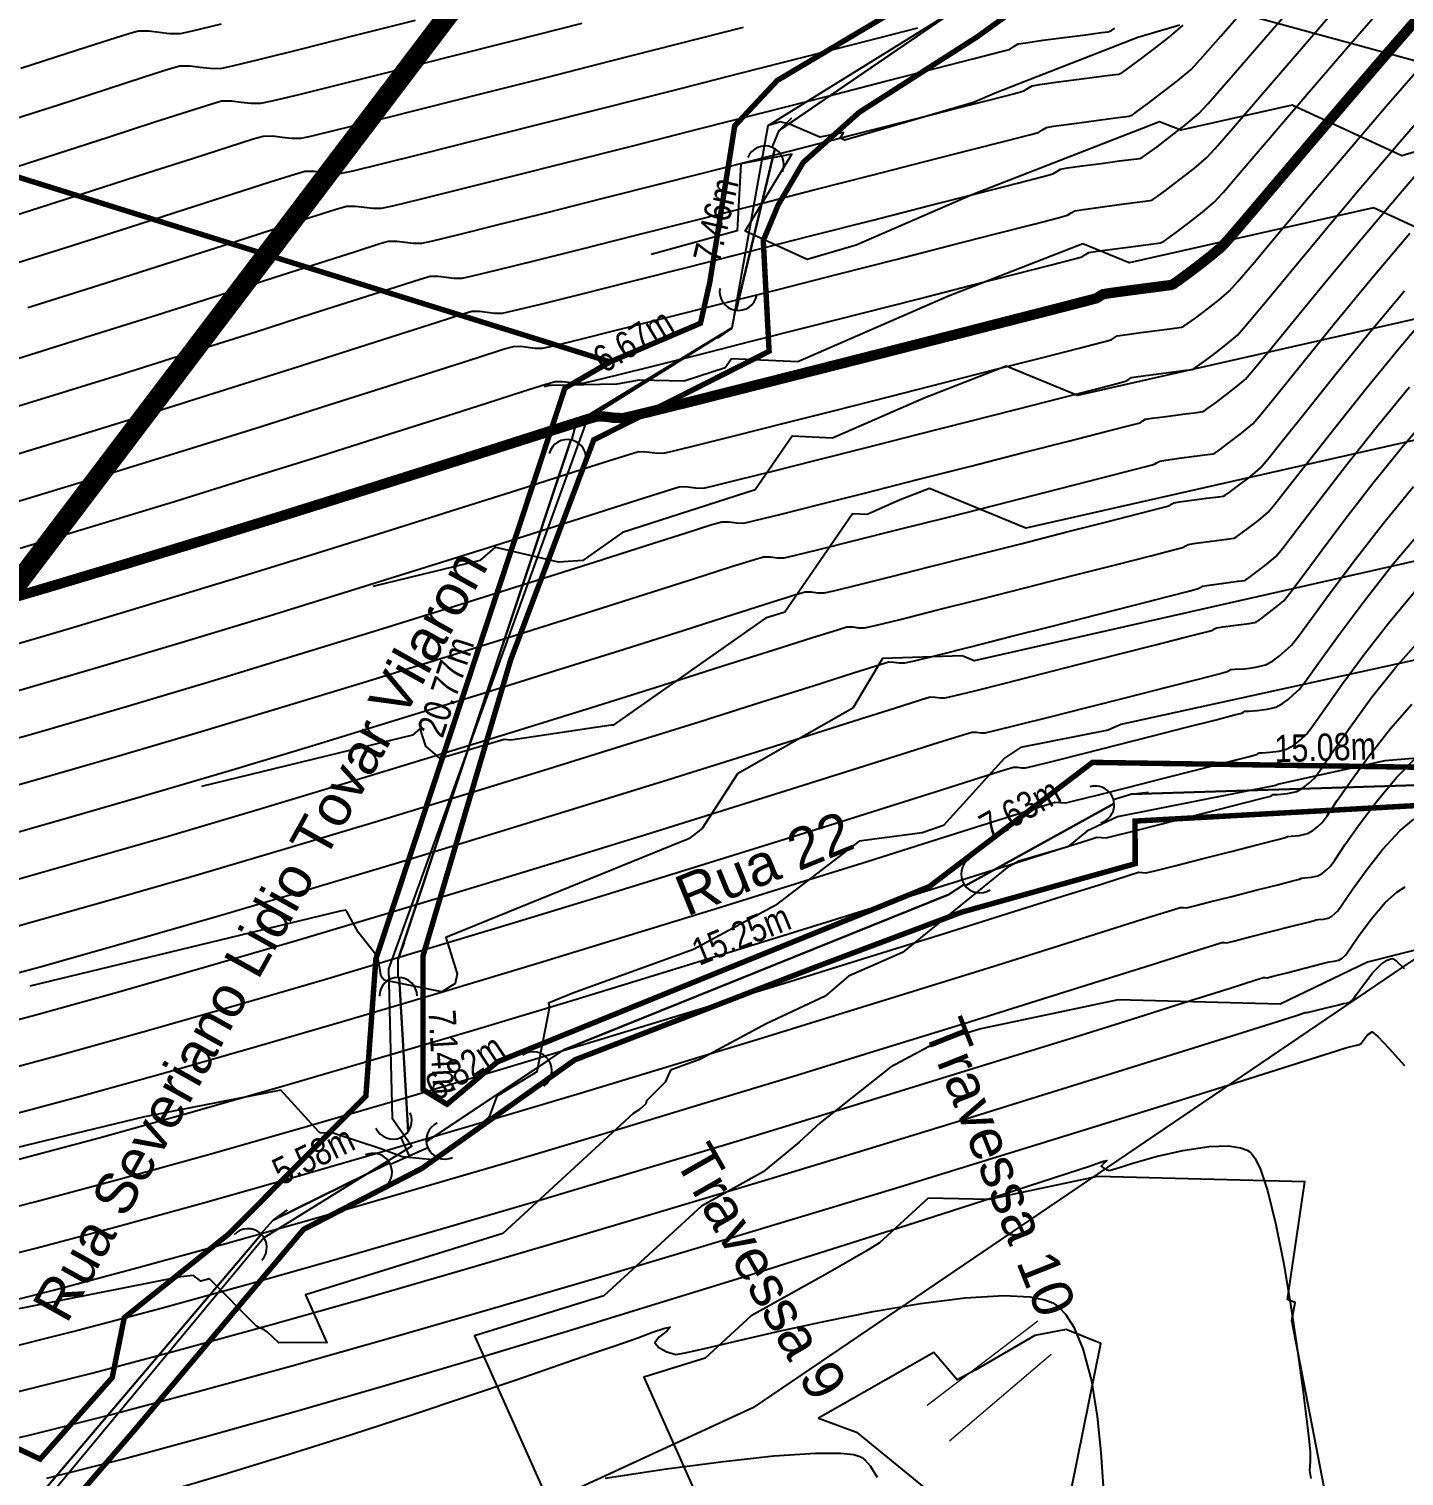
# Model space of a CAD drawing. Extents: x 360931 to 362237, y 7351473 to 7352200.
# Drawn here: x 361654.4 to 361704.8, y 7351730.1 to 7351783.2 of the extents above; entities that cross this region are included whole.
import ezdxf
from ezdxf.enums import TextEntityAlignment as Align

# ---------------------------------------------------------------- set-up
doc = ezdxf.new("R2010")
doc.units = 0
for name, color, linetype in [('A_Curvas Intermediarias', 37, 'Continuous'), ('A_Curvas Mestras', 32, 'Continuous'), ('AGUA', 3, 'Continuous'), ('C-TOPO-MAJR', 9, 'Continuous'), ('C-TOPO-MINR', 8, 'Continuous'), ('LISTAGEM_TEXTO', 7, 'Continuous'), ('PONTOS-Pontos - Água_U', 1, 'Continuous'), ('PS_IND_COMPRIMENTO', 7, 'Continuous'), ('ZZ-Carimbo Texto', 7, 'Continuous')]:
    doc.layers.add(name, color=color, linetype=linetype)
doc.layers.add('LT-CORREGO', color=142, linetype='Continuous', lineweight=5)
doc.layers.add('TUBO_PE_80_NTS194_PN_12_5', color=5, linetype='Continuous', lineweight=30)
doc.styles.add('CARIMBO', font='arial.ttf', dxfattribs={"height": 2})
doc.styles.add('ROMANS', font='arial.ttf', dxfattribs={"height": 2})
picture_1 = doc.add_image_def('image1.tif', size_in_pixel=(23490, 20550))

# ---------------------------------------------------------------- blocks, each defined once
blk = doc.blocks.new('*U1259')
for p, q in [((-0.135, 0), (0, 0)), ((0, 0), (0.121, -0.049))]:
    blk.add_line(p, q)
blk.add_arc((-0.272, 0), 0.138, 270.0906, 90.0906)
blk = doc.blocks.new('*U1260')
for p, q in [((-0.135, 0), (0, 0)), ((0, 0), (0.092, -0.092))]:
    blk.add_line(p, q)
blk.add_arc((-0.272, 0), 0.138, 270.0906, 90.0906)
blk = doc.blocks.new('*U1261')
for p, q in [((-0.135, 0), (0, 0)), ((0, 0), (0.092, -0.092))]:
    blk.add_line(p, q)
blk.add_arc((-0.272, 0), 0.138, 270.0906, 90.0906)
blk = doc.blocks.new('*U1262')
for p, q in [((-0.135, 0), (0, 0)), ((0, 0), (0.121, -0.049))]:
    blk.add_line(p, q)
blk.add_arc((-0.272, 0), 0.138, 270.0906, 90.0906)
blk = doc.blocks.new('*U1263', base_point=(361544.508, 7351672.666))
for p, q in [((361544.382, 7351672.606), (361544.634, 7351672.77)), ((361544.59, 7351672.562), (361544.508, 7351672.688))]:
    blk.add_line(p, q)
for centre, start, end in [((361544.75, 7351672.845), 122.9683, 302.9683), ((361544.266, 7351672.532), 302.9683, 122.9683), ((361544.665, 7351672.447), 32.9683, 212.9683)]:
    blk.add_arc(centre, 0.138, start, end)
blk = doc.blocks.new('*U1264')
for p, q in [((-0.135, 0), (0, 0)), ((0, 0), (0.128, -0.025))]:
    blk.add_line(p, q)
blk.add_arc((-0.272, 0), 0.138, 270.0906, 90.0906)
blk = doc.blocks.new('*U1267')
for p, q in [((-0.135, 0), (0, 0)), ((0, 0), (0.128, -0.025))]:
    blk.add_line(p, q)
blk.add_arc((-0.272, 0), 0.138, 270.0906, 90.0906)
blk = doc.blocks.new('*U1268')
for p, q in [((-0.135, 0), (0, 0)), ((0, 0), (0.128, -0.025))]:
    blk.add_line(p, q)
blk.add_arc((-0.272, 0), 0.138, 270.0906, 90.0906)
blk = doc.blocks.new('*U1269')
for p, q in [((-0.135, 0), (0, 0)), ((0, 0), (0.128, -0.025))]:
    blk.add_line(p, q)
blk.add_arc((-0.272, 0), 0.138, 270.0906, 90.0906)

msp = doc.modelspace()

# ---------------------------------------------------------------- linework, layer by layer
at = {"color": 0, "const_width": 0.2}
for points in [[(361742.374, 7351835.023), (361742.483, 7351832.901), (361741.648, 7351828.1), (361740.085, 7351822.573), (361736.276, 7351817.99), (361731.054, 7351812.637), (361726.323, 7351807.284), (361714.617, 7351801.548), (361707.749, 7351797.903), (361699.883, 7351793.049), (361694.784, 7351789.511), (361688.899, 7351785.517), (361681.838, 7351781.327), (361680.275, 7351779.658), (361679.36, 7351773.914), (361679.018, 7351772.407), (361675.699, 7351770.987), (361644.273, 7351780.802), (361650.459, 7351795.374), (361677.598, 7351820.1), (361698.88, 7351839.49), (361718.112, 7351857.012), (361743.92, 7351952.586)], [(361708.296, 7351756.054), (361693.409, 7351756.276), (361687.42, 7351751.715), (361671.563, 7351745.277), (361669.71, 7351743.717), (361668.832, 7351744.253), (361668.832, 7351749.177), (361672.051, 7351760.049), (361675.098, 7351768.121), (361681.537, 7351771.377), (361681.323, 7351775.443), (361681.873, 7351776.758), (361682.791, 7351778.317), (361684.84, 7351780.151), (361689.183, 7351782.932), (361703.136, 7351793.001)], [(361644.273, 7351780.802), (361632.208, 7351752.383), (361633.047, 7351751.109), (361636.8, 7351744.921), (361643.165, 7351745.871), (361646.57, 7351734.563), (361654.772, 7351730.685), (361657.419, 7351733.679), (361657.862, 7351735.879), (361661.694, 7351738.95), (361666.732, 7351744.019), (361667.099, 7351749.054), (361674.041, 7351770.026), (361675.699, 7351770.987)], [(361709.727, 7351754.935), (361694.972, 7351754.12), (361694.978, 7351752.555), (361688.612, 7351750.777), (361683.3, 7351748.781), (361674.404, 7351745.349), (361668.787, 7351741.361), (361664.445, 7351739.124), (361658.235, 7351731.746), (361651.753, 7351724.231)]]:
    msp.add_lwpolyline(points, dxfattribs=at)
at = {"layer": 'A_Curvas Intermediarias', "flags": 128}
for points, elevation in [([(361652.335, 7351768.872), (361655.103, 7351769.715), (361657.794, 7351770.55), (361660.344, 7351771.351), (361662.688, 7351772.095), (361664.763, 7351772.759), (361666.504, 7351773.319), (361667.848, 7351773.75), (361668.731, 7351774.029), (361669.087, 7351774.133), (361669.387, 7351774.135), (361669.676, 7351774.099), (361669.965, 7351774.062), (361670.266, 7351774.061), (361670.649, 7351774.146), (361671.562, 7351774.368), (361672.916, 7351774.704), (361674.621, 7351775.132), (361676.59, 7351775.629), (361678.732, 7351776.171), (361680.958, 7351776.737), (361683.18, 7351777.302), (361685.308, 7351777.845), (361687.253, 7351778.343), (361688.926, 7351778.771), (361690.239, 7351779.109), (361691.101, 7351779.332), (361691.424, 7351779.419), (361691.571, 7351779.512), (361691.718, 7351779.601), (361691.982, 7351779.645), (361692.553, 7351779.725), (361693.275, 7351779.82), (361693.988, 7351779.913), (361694.535, 7351779.983), (361694.757, 7351780.012), (361694.812, 7351780.033), (361694.866, 7351780.056), (361695.027, 7351780.171), (361695.425, 7351780.463), (361695.959, 7351780.865), (361696.527, 7351781.31), (361697.027, 7351781.733), (361697.376, 7351782.109), (361698.116, 7351782.949), (361699.196, 7351784.186)], 69), ([(361654.046, 7351764.148), (361656.918, 7351765.011), (361659.746, 7351765.877), (361662.472, 7351766.723), (361665.037, 7351767.527), (361667.379, 7351768.269), (361669.44, 7351768.926), (361671.16, 7351769.476), (361672.479, 7351769.898), (361673.339, 7351770.17), (361673.678, 7351770.269), (361673.937, 7351770.271), (361674.188, 7351770.24), (361674.439, 7351770.208), (361674.699, 7351770.207), (361675.076, 7351770.292), (361675.979, 7351770.512), (361677.312, 7351770.844), (361678.977, 7351771.263), (361680.879, 7351771.743), (361682.92, 7351772.261), (361685.005, 7351772.791), (361687.037, 7351773.309), (361688.919, 7351773.79), (361690.556, 7351774.209), (361691.85, 7351774.542), (361692.705, 7351774.763), (361693.025, 7351774.848), (361693.152, 7351774.929), (361693.28, 7351775.006), (361693.586, 7351775.054), (361694.241, 7351775.144), (361695.006, 7351775.244), (361695.642, 7351775.327), (361695.911, 7351775.362), (361695.959, 7351775.38), (361696.006, 7351775.4), (361696.145, 7351775.499), (361696.49, 7351775.752), (361696.952, 7351776.1), (361697.445, 7351776.486), (361697.878, 7351776.852), (361698.207, 7351777.215), (361698.91, 7351778.03), (361699.933, 7351779.228), (361701.222, 7351780.737), (361702.725, 7351782.486), (361704.387, 7351784.404)], 66), ([(361651.426, 7351765.115), (361654.378, 7351765.992), (361657.318, 7351766.885), (361660.176, 7351767.769), (361662.884, 7351768.616), (361665.374, 7351769.404), (361667.577, 7351770.106), (361669.424, 7351770.698), (361670.847, 7351771.154), (361671.778, 7351771.449), (361672.148, 7351771.557), (361672.421, 7351771.559), (361672.684, 7351771.526), (361672.947, 7351771.493), (361673.221, 7351771.492), (361673.618, 7351771.581), (361674.567, 7351771.812), (361675.968, 7351772.161), (361677.719, 7351772.601), (361679.718, 7351773.106), (361681.864, 7351773.651), (361684.056, 7351774.208), (361686.193, 7351774.753), (361688.172, 7351775.259), (361689.893, 7351775.699), (361691.254, 7351776.049), (361692.154, 7351776.282), (361692.491, 7351776.371), (361692.625, 7351776.457), (361692.759, 7351776.537), (361693.083, 7351776.589), (361693.772, 7351776.683), (361694.575, 7351776.789), (361695.244, 7351776.875), (361695.527, 7351776.912), (361695.577, 7351776.931), (361695.626, 7351776.952), (361695.772, 7351777.056), (361696.135, 7351777.322), (361696.621, 7351777.688), (361697.139, 7351778.094), (361697.594, 7351778.479), (361697.909, 7351778.822), (361698.574, 7351779.587), (361699.545, 7351780.714), (361700.772, 7351782.14), (361702.21, 7351783.805)], 67), ([(361653.357, 7351767.432), (361656.21, 7351768.3), (361658.985, 7351769.159), (361661.614, 7351769.984), (361664.031, 7351770.75), (361666.17, 7351771.433), (361667.964, 7351772.008), (361669.348, 7351772.452), (361670.254, 7351772.739), (361670.617, 7351772.845), (361670.904, 7351772.847), (361671.18, 7351772.813), (361671.456, 7351772.778), (361671.743, 7351772.777), (361672.16, 7351772.87), (361673.155, 7351773.112), (361674.625, 7351773.478), (361676.461, 7351773.94), (361678.557, 7351774.47), (361680.809, 7351775.041), (361683.108, 7351775.625), (361685.349, 7351776.196), (361687.425, 7351776.727), (361689.23, 7351777.189), (361690.658, 7351777.556), (361691.603, 7351777.8), (361691.958, 7351777.895), (361692.098, 7351777.985), (361692.239, 7351778.069), (361692.49, 7351778.111), (361693.036, 7351778.187), (361693.726, 7351778.279), (361694.407, 7351778.367), (361694.93, 7351778.434), (361695.142, 7351778.462), (361695.195, 7351778.482), (361695.246, 7351778.504), (361695.4, 7351778.614), (361695.78, 7351778.892), (361696.29, 7351779.276), (361696.833, 7351779.702), (361697.311, 7351780.106), (361697.642, 7351780.465), (361698.345, 7351781.268), (361699.37, 7351782.45), (361700.667, 7351783.946)], 68), ([(361652.007, 7351775.792), (361654.44, 7351776.559), (361656.694, 7351777.279), (361658.703, 7351777.926), (361660.401, 7351778.475), (361661.722, 7351778.901), (361662.599, 7351779.179), (361662.966, 7351779.284), (361663.32, 7351779.286), (361663.66, 7351779.244), (361664.001, 7351779.201), (361664.355, 7351779.2), (361664.756, 7351779.288), (361665.707, 7351779.518), (361667.123, 7351779.869), (361668.918, 7351780.318), (361671.007, 7351780.845), (361673.305, 7351781.426), (361675.726, 7351782.04), (361678.185, 7351782.666), (361680.596, 7351783.28)], 73), ([(361653.164, 7351774.391), (361655.683, 7351775.183), (361658.016, 7351775.927), (361660.096, 7351776.595), (361661.853, 7351777.162), (361663.217, 7351777.602), (361664.122, 7351777.889), (361664.497, 7351777.996), (361664.836, 7351777.998), (361665.164, 7351777.958), (361665.492, 7351777.916), (361665.833, 7351777.915), (361666.267, 7351778.011), (361667.303, 7351778.263), (361668.838, 7351778.644), (361670.772, 7351779.129), (361673.003, 7351779.693), (361675.432, 7351780.308), (361677.956, 7351780.949), (361680.476, 7351781.59), (361682.888, 7351782.206), (361685.094, 7351782.77), (361686.992, 7351783.256)], 72), ([(361653.198, 7351777.935), (361655.372, 7351778.631), (361657.311, 7351779.257), (361658.95, 7351779.788), (361660.226, 7351780.201), (361661.076, 7351780.47), (361661.436, 7351780.572), (361661.803, 7351780.574), (361662.156, 7351780.531), (361662.51, 7351780.486), (361662.878, 7351780.485), (361663.294, 7351780.576), (361664.281, 7351780.815), (361665.75, 7351781.179), (361667.613, 7351781.645), (361669.781, 7351782.192), (361672.166, 7351782.795), (361674.679, 7351783.432)], 74), ([(361654.07, 7351781.771), (361655.767, 7351782.323), (361657.097, 7351782.755), (361657.99, 7351783.039), (361658.376, 7351783.148), (361658.769, 7351783.15), (361659.149, 7351783.103), (361659.528, 7351783.055), (361659.923, 7351783.054), (361660.369, 7351783.152), (361661.428, 7351783.408)], 76), ([(361654.319, 7351772.99), (361656.925, 7351773.807), (361659.338, 7351774.575), (361661.488, 7351775.264), (361663.304, 7351775.849), (361664.713, 7351776.303), (361665.644, 7351776.598), (361666.027, 7351776.709), (361666.353, 7351776.711), (361666.668, 7351776.672), (361666.983, 7351776.632), (361667.311, 7351776.631), (361667.728, 7351776.723), (361668.722, 7351776.965), (361670.197, 7351777.331), (361672.055, 7351777.797), (361674.199, 7351778.338), (361676.532, 7351778.929), (361678.957, 7351779.545), (361681.377, 7351780.161), (361683.695, 7351780.752), (361685.814, 7351781.294), (361687.636, 7351781.761), (361689.066, 7351782.129), (361690.005, 7351782.372), (361690.357, 7351782.466), (361690.517, 7351782.568), (361690.678, 7351782.665), (361690.964, 7351782.713), (361691.587, 7351782.8), (361692.372, 7351782.904), (361693.149, 7351783.004), (361693.745, 7351783.081), (361693.988, 7351783.113), (361694.048, 7351783.135), (361694.107, 7351783.161), (361694.232, 7351783.25)], 71), ([(361652.997, 7351760.363), (361656.011, 7351761.247), (361659.045, 7351762.157), (361662.034, 7351763.069), (361664.916, 7351763.96), (361667.626, 7351764.808), (361670.101, 7351765.589), (361672.279, 7351766.281), (361674.095, 7351766.86), (361675.486, 7351767.304), (361676.388, 7351767.59), (361676.738, 7351767.694), (361677.046, 7351767.688), (361677.345, 7351767.647), (361677.654, 7351767.638), (361678.043, 7351767.726), (361678.978, 7351767.955), (361680.348, 7351768.297), (361682.042, 7351768.724), (361683.952, 7351769.207), (361685.967, 7351769.719), (361687.976, 7351770.231), (361689.87, 7351770.715), (361691.539, 7351771.141), (361692.872, 7351771.484), (361693.76, 7351771.713), (361694.092, 7351771.8), (361694.206, 7351771.873), (361694.32, 7351771.942), (361694.592, 7351771.985), (361695.179, 7351772.065), (361695.867, 7351772.155), (361696.439, 7351772.23), (361696.681, 7351772.261), (361696.766, 7351772.296), (361696.89, 7351772.384), (361697.199, 7351772.611), (361697.615, 7351772.923), (361698.056, 7351773.27), (361698.445, 7351773.598), (361698.736, 7351773.924), (361699.355, 7351774.656), (361700.256, 7351775.73), (361701.393, 7351777.085), (361702.719, 7351778.654), (361704.188, 7351780.375), (361705.754, 7351782.184)], 64), ([(361653.899, 7351758.89), (361656.993, 7351759.797), (361660.108, 7351760.73), (361663.178, 7351761.665), (361666.137, 7351762.579), (361668.92, 7351763.448), (361671.463, 7351764.249), (361673.698, 7351764.958), (361675.562, 7351765.552), (361676.989, 7351766.007), (361677.913, 7351766.3), (361678.268, 7351766.406), (361678.559, 7351766.4), (361678.84, 7351766.362), (361679.132, 7351766.353), (361679.499, 7351766.436), (361680.38, 7351766.652), (361681.671, 7351766.975), (361683.269, 7351767.377), (361685.069, 7351767.833), (361686.968, 7351768.316), (361688.863, 7351768.798), (361690.648, 7351769.254), (361692.221, 7351769.656), (361693.477, 7351769.979), (361694.313, 7351770.194), (361694.625, 7351770.276), (361694.733, 7351770.345), (361694.841, 7351770.41), (361695.096, 7351770.45), (361695.649, 7351770.525), (361696.297, 7351770.611), (361696.838, 7351770.681), (361697.066, 7351770.711), (361697.146, 7351770.743), (361697.263, 7351770.827), (361697.554, 7351771.04), (361697.946, 7351771.335), (361698.362, 7351771.661), (361698.728, 7351771.971), (361699.032, 7351772.315), (361699.683, 7351773.094), (361700.628, 7351774.235), (361701.816, 7351775.663), (361703.193, 7351777.304), (361704.708, 7351779.085), (361706.307, 7351780.931)], 63), ([(361651.714, 7351756.538), (361654.8, 7351757.417), (361657.975, 7351758.346), (361661.171, 7351759.302), (361664.321, 7351760.261), (361667.358, 7351761.197), (361670.215, 7351762.088), (361672.823, 7351762.909), (361675.117, 7351763.636), (361677.029, 7351764.244), (361678.492, 7351764.71), (361679.437, 7351765.009), (361679.799, 7351765.118), (361680.071, 7351765.113), (361680.336, 7351765.076), (361680.609, 7351765.069), (361681.011, 7351765.16), (361681.976, 7351765.398), (361683.379, 7351765.749), (361685.093, 7351766.182), (361686.991, 7351766.663), (361688.947, 7351767.161), (361690.834, 7351767.642), (361692.525, 7351768.074), (361693.894, 7351768.425), (361694.814, 7351768.662), (361695.159, 7351768.753), (361695.26, 7351768.817), (361695.361, 7351768.878), (361695.599, 7351768.915), (361696.119, 7351768.986), (361696.728, 7351769.066), (361697.236, 7351769.133), (361697.451, 7351769.161), (361697.526, 7351769.191), (361697.635, 7351769.27), (361697.909, 7351769.47), (361698.277, 7351769.747), (361698.668, 7351770.053), (361699.012, 7351770.344), (361699.294, 7351770.667), (361699.898, 7351771.399), (361700.775, 7351772.471), (361701.877, 7351773.812), (361703.157, 7351775.354), (361704.566, 7351777.026), (361706.056, 7351778.76)], 62), ([(361651.57, 7351754.774), (361654.522, 7351755.605), (361657.579, 7351756.49), (361660.683, 7351757.409), (361663.774, 7351758.341), (361666.794, 7351759.265), (361669.683, 7351760.159), (361672.384, 7351761.003), (361674.837, 7351761.775), (361676.984, 7351762.455), (361678.765, 7351763.022), (361680.122, 7351763.454), (361680.997, 7351763.73), (361681.329, 7351763.83), (361681.584, 7351763.825), (361681.831, 7351763.791), (361682.087, 7351763.784), (361682.462, 7351763.87), (361683.365, 7351764.092), (361684.678, 7351764.421), (361686.281, 7351764.825), (361688.056, 7351765.276), (361689.885, 7351765.741), (361691.649, 7351766.191), (361693.231, 7351766.595), (361694.511, 7351766.923), (361695.371, 7351767.145), (361695.692, 7351767.229), (361695.787, 7351767.289), (361695.881, 7351767.346), (361696.103, 7351767.38), (361696.589, 7351767.446), (361697.159, 7351767.522), (361697.635, 7351767.584), (361697.835, 7351767.611), (361697.906, 7351767.639), (361698.06, 7351767.75), (361698.429, 7351768.023), (361698.884, 7351768.373), (361699.295, 7351768.717), (361699.589, 7351769.059), (361700.222, 7351769.839), (361701.14, 7351770.976), (361702.287, 7351772.388), (361703.61, 7351773.994), (361705.055, 7351775.713)], 61), ([(361653.171, 7351751.772), (361656.266, 7351752.642), (361659.473, 7351753.57), (361662.73, 7351754.533), (361665.975, 7351755.509), (361669.145, 7351756.476), (361672.18, 7351757.413), (361675.016, 7351758.297), (361677.591, 7351759.105), (361679.844, 7351759.817), (361681.713, 7351760.41), (361683.134, 7351760.862), (361684.047, 7351761.151), (361684.389, 7351761.254), (361684.609, 7351761.25), (361684.822, 7351761.221), (361685.042, 7351761.215), (361685.425, 7351761.303), (361686.345, 7351761.53), (361687.667, 7351761.862), (361689.255, 7351762.264), (361690.973, 7351762.701), (361692.685, 7351763.137), (361694.256, 7351763.538), (361695.549, 7351763.869), (361696.429, 7351764.095), (361696.759, 7351764.182), (361696.841, 7351764.233), (361696.922, 7351764.283), (361697.2, 7351764.324), (361697.775, 7351764.401), (361698.345, 7351764.476), (361698.605, 7351764.51), (361698.666, 7351764.535), (361698.798, 7351764.63), (361699.116, 7351764.865), (361699.508, 7351765.167), (361699.862, 7351765.463), (361700.108, 7351765.758), (361700.634, 7351766.431), (361701.397, 7351767.41), (361702.352, 7351768.627), (361703.458, 7351770.011), (361704.671, 7351771.493), (361705.948, 7351773.001)], 59), ([(361653.97, 7351750.271), (361657.137, 7351751.161), (361660.419, 7351752.11), (361663.753, 7351753.095), (361667.075, 7351754.093), (361670.321, 7351755.082), (361673.427, 7351756.04), (361676.331, 7351756.943), (361678.968, 7351757.77), (361681.274, 7351758.498), (361683.186, 7351759.104), (361684.64, 7351759.566), (361685.572, 7351759.861), (361685.919, 7351759.967), (361686.121, 7351759.963), (361686.317, 7351759.936), (361686.52, 7351759.93), (361686.871, 7351760.011), (361687.718, 7351760.22), (361688.934, 7351760.526), (361690.394, 7351760.895), (361691.974, 7351761.297), (361693.548, 7351761.698), (361694.992, 7351762.067), (361696.181, 7351762.371), (361696.99, 7351762.579), (361697.293, 7351762.658), (361697.368, 7351762.705), (361697.443, 7351762.751), (361697.697, 7351762.788), (361698.226, 7351762.859), (361698.751, 7351762.929), (361698.99, 7351762.96), (361699.045, 7351762.983), (361699.167, 7351763.07), (361699.459, 7351763.286), (361699.82, 7351763.564), (361700.146, 7351763.836), (361700.398, 7351764.147), (361700.941, 7351764.858), (361701.725, 7351765.889), (361702.704, 7351767.157), (361703.829, 7351768.581), (361705.053, 7351770.077)], 58), ([(361651.716, 7351747.943), (361654.77, 7351748.77), (361658.008, 7351749.68), (361661.365, 7351750.65), (361664.776, 7351751.656), (361668.174, 7351752.677), (361671.496, 7351753.688), (361674.675, 7351754.667), (361677.646, 7351755.59), (361680.344, 7351756.435), (361682.704, 7351757.179), (361684.66, 7351757.798), (361686.146, 7351758.27), (361687.098, 7351758.571), (361687.45, 7351758.679), (361687.634, 7351758.675), (361687.813, 7351758.651), (361687.997, 7351758.646), (361688.318, 7351758.719), (361689.091, 7351758.91), (361690.2, 7351759.189), (361691.533, 7351759.526), (361692.974, 7351759.893), (361694.411, 7351760.259), (361695.728, 7351760.595), (361696.813, 7351760.873), (361697.55, 7351761.062), (361697.826, 7351761.134), (361697.895, 7351761.177), (361697.963, 7351761.219), (361698.194, 7351761.253), (361698.677, 7351761.318), (361699.156, 7351761.381), (361699.375, 7351761.41), (361699.425, 7351761.43), (361699.536, 7351761.51), (361699.803, 7351761.707), (361700.132, 7351761.961), (361700.429, 7351762.209), (361700.655, 7351762.493), (361701.139, 7351763.142), (361701.838, 7351764.083), (361702.712, 7351765.241), (361703.72, 7351766.54), (361704.821, 7351767.906), (361705.973, 7351769.264)], 57), ([(361651.706, 7351746.228), (361654.61, 7351747.005), (361657.703, 7351747.865), (361660.928, 7351748.788), (361664.226, 7351749.752), (361667.542, 7351750.739), (361670.817, 7351751.728), (361673.993, 7351752.699), (361677.014, 7351753.631), (361679.822, 7351754.505), (361682.359, 7351755.301), (361684.569, 7351755.997), (361686.393, 7351756.575), (361687.775, 7351757.013), (361688.656, 7351757.292), (361688.98, 7351757.391), (361689.146, 7351757.388), (361689.308, 7351757.365), (361689.475, 7351757.361), (361689.824, 7351757.442), (361690.664, 7351757.65), (361691.851, 7351757.949), (361693.245, 7351758.303), (361694.703, 7351758.674), (361696.086, 7351759.027), (361697.25, 7351759.325), (361698.055, 7351759.532), (361698.36, 7351759.611), (361698.422, 7351759.649), (361698.483, 7351759.687), (361698.638, 7351759.695), (361698.987, 7351759.717), (361699.403, 7351759.768), (361699.759, 7351759.86), (361700.024, 7351759.999), (361700.26, 7351760.174), (361700.484, 7351760.373), (361700.713, 7351760.582), (361700.948, 7351760.881), (361701.45, 7351761.567), (361702.172, 7351762.55), (361703.069, 7351763.744), (361704.093, 7351765.06), (361705.199, 7351766.412)], 56), ([(361653.14, 7351743.182), (361656.167, 7351743.992), (361659.393, 7351744.889), (361662.758, 7351745.85), (361666.202, 7351746.856), (361669.664, 7351747.885), (361673.084, 7351748.916), (361676.402, 7351749.928), (361679.557, 7351750.899), (361682.49, 7351751.81), (361685.14, 7351752.639), (361687.447, 7351753.365), (361689.351, 7351753.966), (361690.791, 7351754.422), (361691.708, 7351754.712), (361692.04, 7351754.815), (361692.235, 7351754.804), (361692.43, 7351754.792), (361692.769, 7351754.871), (361693.579, 7351755.073), (361694.7, 7351755.356), (361695.975, 7351755.68), (361697.243, 7351756.004), (361698.347, 7351756.286), (361699.128, 7351756.486), (361699.427, 7351756.563), (361699.475, 7351756.594), (361699.524, 7351756.623), (361699.644, 7351756.629), (361699.919, 7351756.647), (361700.248, 7351756.687), (361700.529, 7351756.759), (361700.801, 7351756.912), (361701.041, 7351757.11), (361701.28, 7351757.328), (361701.488, 7351757.606), (361701.936, 7351758.243), (361702.578, 7351759.147), (361703.371, 7351760.227), (361704.272, 7351761.391), (361705.235, 7351762.545)], 54), ([(361653.856, 7351741.659), (361656.945, 7351742.485), (361660.237, 7351743.4), (361663.673, 7351744.382), (361667.189, 7351745.408), (361670.724, 7351746.458), (361674.217, 7351747.51), (361677.606, 7351748.542), (361680.829, 7351749.534), (361683.824, 7351750.463), (361686.531, 7351751.308), (361688.886, 7351752.048), (361690.83, 7351752.662), (361692.3, 7351753.127), (361693.234, 7351753.423), (361693.57, 7351753.527), (361693.739, 7351753.518), (361693.908, 7351753.507), (361694.201, 7351753.576), (361694.902, 7351753.75), (361695.872, 7351753.996), (361696.975, 7351754.276), (361698.072, 7351754.556), (361699.027, 7351754.8), (361699.702, 7351754.973), (361699.96, 7351755.039), (361700.044, 7351755.092), (361700.217, 7351755.1), (361700.575, 7351755.132), (361700.914, 7351755.209), (361701.149, 7351755.342), (361701.357, 7351755.512), (361701.563, 7351755.701), (361701.772, 7351755.989), (361702.223, 7351756.65), (361702.868, 7351757.574), (361703.659, 7351758.654), (361704.547, 7351759.779), (361705.484, 7351760.839)], 53), ([(361651.695, 7351739.403), (361654.574, 7351740.135), (361657.725, 7351740.979), (361661.085, 7351741.912), (361664.591, 7351742.913), (361668.181, 7351743.96), (361671.79, 7351745.031), (361675.356, 7351746.104), (361678.816, 7351747.157), (361682.106, 7351748.168), (361685.164, 7351749.116), (361687.927, 7351749.978), (361690.331, 7351750.733), (361692.314, 7351751.358), (361693.811, 7351751.832), (361694.761, 7351752.133), (361695.101, 7351752.239), (361695.243, 7351752.231), (361695.385, 7351752.222), (361695.695, 7351752.296), (361696.434, 7351752.482), (361697.43, 7351752.734), (361698.507, 7351753.008), (361699.493, 7351753.259), (361700.213, 7351753.444), (361700.494, 7351753.516), (361700.565, 7351753.56), (361700.71, 7351753.567), (361701.013, 7351753.594), (361701.299, 7351753.659), (361701.497, 7351753.771), (361701.672, 7351753.915), (361701.847, 7351754.074), (361702.022, 7351754.317), (361702.399, 7351754.875), (361702.938, 7351755.656), (361703.601, 7351756.567), (361704.347, 7351757.516), (361705.136, 7351758.411)], 52), ([(361651.835, 7351737.738), (361654.565, 7351738.423), (361657.562, 7351739.217), (361660.769, 7351740.098), (361664.132, 7351741.05), (361667.595, 7351742.051), (361671.101, 7351743.083), (361674.596, 7351744.126), (361678.023, 7351745.162), (361681.327, 7351746.171), (361684.452, 7351747.133), (361687.342, 7351748.03), (361689.941, 7351748.841), (361692.194, 7351749.549), (361694.046, 7351750.133), (361695.439, 7351750.574), (361696.32, 7351750.854), (361696.631, 7351750.952), (361696.747, 7351750.945), (361696.863, 7351750.938), (361697.111, 7351750.998), (361697.712, 7351751.149), (361698.524, 7351751.354), (361699.404, 7351751.578), (361700.21, 7351751.783), (361700.798, 7351751.933), (361701.027, 7351751.992), (361701.085, 7351752.028), (361701.203, 7351752.033), (361701.45, 7351752.056), (361701.683, 7351752.109), (361701.845, 7351752.2), (361701.988, 7351752.317), (361702.13, 7351752.448), (361702.303, 7351752.69), (361702.679, 7351753.245), (361703.212, 7351754.007), (361703.858, 7351754.867), (361704.568, 7351755.719), (361705.298, 7351756.455)], 51), ([(361653.137, 7351734.657), (361655.969, 7351735.37), (361659.08, 7351736.194), (361662.412, 7351737.109), (361665.907, 7351738.097), (361669.506, 7351739.137), (361673.152, 7351740.209), (361676.786, 7351741.292), (361680.351, 7351742.368), (361683.787, 7351743.415), (361687.038, 7351744.414), (361690.044, 7351745.345), (361692.747, 7351746.187), (361695.09, 7351746.922), (361697.014, 7351747.528), (361698.461, 7351747.985), (361699.373, 7351748.275), (361699.691, 7351748.376), (361699.755, 7351748.372), (361699.818, 7351748.368), (361700.049, 7351748.426), (361700.59, 7351748.564), (361701.243, 7351748.73), (361701.811, 7351748.874), (361702.094, 7351748.945), (361702.288, 7351748.972), (361702.453, 7351749.008), (361702.581, 7351749.091), (361702.697, 7351749.194), (361702.847, 7351749.409), (361703.181, 7351749.896), (361703.639, 7351750.514), (361704.161, 7351751.125), (361704.585, 7351751.514), (361704.886, 7351751.701)], 49), ([(361653.787, 7351733.117), (361656.669, 7351733.843), (361659.837, 7351734.682), (361663.231, 7351735.615), (361666.791, 7351736.621), (361670.459, 7351737.68), (361674.174, 7351738.771), (361677.878, 7351739.875), (361681.511, 7351740.97), (361685.014, 7351742.037), (361688.327, 7351743.054), (361691.391, 7351744.002), (361694.147, 7351744.86), (361696.535, 7351745.608), (361698.495, 7351746.225), (361699.97, 7351746.691), (361700.898, 7351746.985), (361701.221, 7351747.088), (361701.296, 7351747.084), (361701.5, 7351747.135), (361701.946, 7351747.249), (361702.401, 7351747.364), (361702.628, 7351747.421), (361702.739, 7351747.438), (361702.838, 7351747.458), (361702.911, 7351747.509), (361702.981, 7351747.567), (361703.093, 7351747.733), (361703.356, 7351748.111), (361703.708, 7351748.555), (361704.01, 7351748.862), (361704.227, 7351749.017), (361704.36, 7351749.066), (361704.421, 7351749.071), (361704.454, 7351749.06), (361704.568, 7351748.975), (361704.85, 7351748.705)], 48), ([(361651.848, 7351730.973), (361654.424, 7351731.573), (361657.35, 7351732.311), (361660.568, 7351733.164), (361664.016, 7351734.112), (361667.635, 7351735.134), (361671.364, 7351736.211), (361675.142, 7351737.321), (361678.91, 7351738.443), (361682.608, 7351739.557), (361686.174, 7351740.642), (361689.549, 7351741.677), (361692.672, 7351742.642), (361695.484, 7351743.517), (361697.923, 7351744.279), (361699.93, 7351744.91), (361701.443, 7351745.387), (361702.404, 7351745.691), (361702.752, 7351745.8), (361703.009, 7351745.862), (361703.161, 7351745.897), (361703.222, 7351745.908), (361703.264, 7351745.94), (361703.342, 7351746.055), (361703.511, 7351746.267), (361703.684, 7351746.378), (361703.882, 7351746.211), (361704.302, 7351745.772), (361704.862, 7351745.147)], 47), ([(361655.022, 7351729.98), (361657.846, 7351730.697), (361660.906, 7351731.521), (361664.14, 7351732.429), (361667.483, 7351733.396), (361670.872, 7351734.401), (361674.244, 7351735.42), (361677.534, 7351736.431), (361680.68, 7351737.41), (361683.617, 7351738.334), (361686.282, 7351739.181), (361688.612, 7351739.928), (361690.542, 7351740.551), (361692.01, 7351741.027), (361692.952, 7351741.335), (361693.304, 7351741.449), (361693.565, 7351741.541), (361693.816, 7351741.633), (361693.938, 7351741.658), (361693.837, 7351741.562), (361693.728, 7351741.447), (361693.834, 7351741.354), (361694.015, 7351741.288), (361694.277, 7351741.36), (361694.894, 7351741.551), (361695.748, 7351741.794), (361696.722, 7351742.023), (361697.697, 7351742.172), (361698.401, 7351742.189), (361698.843, 7351742.121), (361699.084, 7351742.028), (361699.185, 7351741.966), (361699.251, 7351741.908), (361699.383, 7351741.73), (361699.579, 7351741.321), (361699.835, 7351740.55), (361700.143, 7351739.304), (361700.431, 7351737.846), (361700.693, 7351736.29), (361700.923, 7351734.748), (361701.115, 7351733.33), (361701.264, 7351732.15), (361701.362, 7351731.319), (361701.403, 7351730.948), (361701.399, 7351730.599), (361701.374, 7351730.262), (361701.428, 7351729.972)], 46), ([(361675.519, 7351729.989), (361677.771, 7351730.323), (361679.866, 7351730.602), (361681.716, 7351730.804), (361683.236, 7351730.908), (361684.156, 7351730.908), (361684.645, 7351730.852), (361684.864, 7351730.785), (361684.939, 7351730.743), (361685.048, 7351730.655), (361685.247, 7351730.44), (361685.503, 7351730.026)], 44)]:
    msp.add_lwpolyline(points, dxfattribs=dict(at, elevation=elevation))
at = {"layer": 'A_Curvas Mestras', "color": 31, "true_color": 0xfecc66, "const_width": 0.38, "elevation": 65, "flags": 128}
msp.add_lwpolyline([(361652.095, 7351761.837), (361655.029, 7351762.698), (361657.982, 7351763.584), (361660.89, 7351764.473), (361663.694, 7351765.341), (361666.331, 7351766.168), (361668.74, 7351766.929), (361670.86, 7351767.603), (361672.627, 7351768.168), (361673.983, 7351768.601), (361674.863, 7351768.88), (361675.208, 7351768.981), (361675.534, 7351768.975), (361675.85, 7351768.932), (361676.176, 7351768.923), (361676.588, 7351769.015), (361677.576, 7351769.258), (361679.024, 7351769.619), (361680.816, 7351770.071), (361682.835, 7351770.582), (361684.965, 7351771.123), (361687.09, 7351771.664), (361689.092, 7351772.175), (361690.857, 7351772.627), (361692.267, 7351772.988), (361693.206, 7351773.231), (361693.558, 7351773.324), (361693.679, 7351773.401), (361693.8, 7351773.474), (361694.089, 7351773.52), (361694.71, 7351773.604), (361695.436, 7351773.7), (361696.041, 7351773.778), (361696.296, 7351773.811), (361696.386, 7351773.848), (361696.517, 7351773.942), (361696.844, 7351774.181), (361697.284, 7351774.511), (361697.75, 7351774.878), (361698.161, 7351775.225), (361698.472, 7351775.569), (361699.133, 7351776.343), (361700.095, 7351777.479), (361701.308, 7351778.911), (361702.722, 7351780.57), (361704.287, 7351782.39), (361705.954, 7351784.302)], dxfattribs=at)
at = {"layer": 'A_Curvas Mestras', "flags": 128}
for points, elevation in [([(361653.373, 7351779.765), (361655.445, 7351780.434), (361657.208, 7351781.007), (361658.588, 7351781.454), (361659.512, 7351781.748), (361659.906, 7351781.86), (361660.286, 7351781.862), (361660.652, 7351781.817), (361661.019, 7351781.771), (361661.4, 7351781.769), (361661.831, 7351781.864), (361662.854, 7351782.111), (361664.377, 7351782.489), (361666.308, 7351782.972), (361668.555, 7351783.539)], 75), ([(361653.995, 7351771.13), (361656.603, 7351771.94), (361659.073, 7351772.718), (361661.345, 7351773.441), (361663.356, 7351774.086), (361665.044, 7351774.629), (361666.348, 7351775.048), (361667.207, 7351775.32), (361667.557, 7351775.421), (361667.87, 7351775.423), (361668.172, 7351775.385), (361668.474, 7351775.347), (361668.788, 7351775.346), (361669.188, 7351775.434), (361670.142, 7351775.666), (361671.556, 7351776.018), (361673.338, 7351776.465), (361675.394, 7351776.983), (361677.632, 7351777.55), (361679.957, 7351778.141), (361682.278, 7351778.732), (361684.501, 7351779.299), (361686.533, 7351779.818), (361688.281, 7351780.266), (361689.652, 7351780.619), (361690.553, 7351780.852), (361690.891, 7351780.942), (361691.044, 7351781.04), (361691.198, 7351781.133), (361691.473, 7351781.179), (361692.07, 7351781.262), (361692.824, 7351781.362), (361693.569, 7351781.459), (361694.14, 7351781.532), (361694.372, 7351781.562), (361694.43, 7351781.584), (361694.487, 7351781.608), (361694.654, 7351781.729), (361695.071, 7351782.033), (361695.629, 7351782.453), (361696.222, 7351782.918), (361696.744, 7351783.36)], 70), ([(361652.37, 7351753.273), (361655.394, 7351754.124), (361658.526, 7351755.03), (361661.706, 7351755.971), (361664.874, 7351756.925), (361667.969, 7351757.871), (361670.932, 7351758.786), (361673.7, 7351759.65), (361676.214, 7351760.44), (361678.414, 7351761.136), (361680.239, 7351761.716), (361681.628, 7351762.158), (361682.522, 7351762.441), (361682.859, 7351762.542), (361683.096, 7351762.538), (361683.326, 7351762.506), (361683.564, 7351762.5), (361683.914, 7351762.579), (361684.755, 7351762.786), (361685.976, 7351763.092), (361687.468, 7351763.469), (361689.12, 7351763.888), (361690.823, 7351764.321), (361692.465, 7351764.74), (361693.936, 7351765.116), (361695.127, 7351765.421), (361695.927, 7351765.627), (361696.226, 7351765.705), (361696.314, 7351765.761), (361696.402, 7351765.815), (361696.607, 7351765.846), (361697.059, 7351765.907), (361697.59, 7351765.978), (361698.033, 7351766.036), (361698.22, 7351766.06), (361698.286, 7351766.087), (361698.429, 7351766.19), (361698.772, 7351766.444), (361699.196, 7351766.77), (361699.579, 7351767.09), (361699.849, 7351767.409), (361700.428, 7351768.135), (361701.268, 7351769.193), (361702.319, 7351770.508), (361703.534, 7351772.003), (361704.863, 7351773.603)], 60), ([(361652.423, 7351744.705), (361655.389, 7351745.499), (361658.548, 7351746.377), (361661.843, 7351747.319), (361665.214, 7351748.304), (361668.603, 7351749.312), (361671.95, 7351750.322), (361675.197, 7351751.313), (361678.286, 7351752.265), (361681.156, 7351753.158), (361683.75, 7351753.97), (361686.008, 7351754.681), (361687.872, 7351755.27), (361689.283, 7351755.718), (361690.182, 7351756.002), (361690.51, 7351756.103), (361690.659, 7351756.1), (361690.803, 7351756.08), (361690.952, 7351756.076), (361691.265, 7351756.149), (361692.015, 7351756.335), (361693.076, 7351756.602), (361694.322, 7351756.918), (361695.626, 7351757.25), (361696.862, 7351757.566), (361697.902, 7351757.832), (361698.622, 7351758.017), (361698.893, 7351758.087), (361698.948, 7351758.121), (361699.004, 7351758.155), (361699.141, 7351758.162), (361699.453, 7351758.182), (361699.825, 7351758.227), (361700.144, 7351758.31), (361700.381, 7351758.434), (361700.591, 7351758.591), (361700.792, 7351758.768), (361700.996, 7351758.955), (361701.237, 7351759.27), (361701.757, 7351759.992), (361702.501, 7351761.019), (361703.417, 7351762.244), (361704.453, 7351763.564), (361705.557, 7351764.874)], 55), ([(361652.487, 7351736.198), (361655.267, 7351736.896), (361658.321, 7351737.705), (361661.591, 7351738.604), (361665.02, 7351739.574), (361668.552, 7351740.594), (361672.128, 7351741.646), (361675.692, 7351742.71), (361679.188, 7351743.765), (361682.558, 7351744.793), (361685.746, 7351745.774), (361688.694, 7351746.687), (361691.345, 7351747.515), (361693.643, 7351748.235), (361695.531, 7351748.83), (361696.951, 7351749.28), (361697.847, 7351749.564), (361698.161, 7351749.664), (361698.251, 7351749.659), (361698.34, 7351749.653), (361698.591, 7351749.714), (361699.19, 7351749.865), (361699.962, 7351750.061), (361700.732, 7351750.257), (361701.324, 7351750.408), (361701.561, 7351750.468), (361701.606, 7351750.496), (361701.696, 7351750.5), (361701.888, 7351750.517), (361702.068, 7351750.559), (361702.193, 7351750.629), (361702.304, 7351750.72), (361702.414, 7351750.821), (361702.58, 7351751.056), (361702.945, 7351751.593), (361703.456, 7351752.307), (361704.06, 7351753.074), (361704.703, 7351753.771), (361705.21, 7351754.195)], 50), ([(361659.103, 7351729.406), (361661.49, 7351730.114), (361663.877, 7351730.851), (361666.206, 7351731.592), (361668.421, 7351732.316), (361670.468, 7351732.998), (361672.289, 7351733.614), (361673.828, 7351734.142), (361675.03, 7351734.558), (361675.838, 7351734.839), (361676.196, 7351734.961), (361676.714, 7351735.139), (361677.261, 7351735.344), (361677.703, 7351735.498), (361677.906, 7351735.525), (361677.777, 7351735.378), (361677.488, 7351735.16), (361677.34, 7351734.955), (361677.486, 7351734.78), (361677.788, 7351734.624), (361678.114, 7351734.525), (361678.461, 7351734.586), (361679.281, 7351734.776), (361680.476, 7351735.058), (361681.951, 7351735.396), (361683.61, 7351735.756), (361685.357, 7351736.102), (361687.097, 7351736.396), (361688.733, 7351736.605), (361690.17, 7351736.691), (361691.112, 7351736.648), (361691.664, 7351736.539), (361691.948, 7351736.424), (361692.062, 7351736.354), (361692.187, 7351736.255), (361692.419, 7351736.008), (361692.723, 7351735.534), (361693.056, 7351734.739), (361693.368, 7351733.554), (361693.582, 7351732.25), (361693.718, 7351730.924), (361693.796, 7351729.676)], 45)]:
    msp.add_lwpolyline(points, dxfattribs=dict(at, elevation=elevation))
at = {"layer": 'AGUA', "color": 3}
msp.add_lwpolyline([(361742.024, 7351938.491), (361744.244, 7351899.501), (361745.284, 7351893.941), (361749.454, 7351879.131), (361752.754, 7351854.331), (361750.824, 7351825.891), (361744.084, 7351802.531), (361730.074, 7351774.521), (361710.114, 7351752.371), (361680.944, 7351732.571), (361658.284, 7351722.111), (361634.964, 7351711.741), (361619.024, 7351708.071), (361606.084, 7351706.721), (361601.154, 7351705.751)], dxfattribs=at)
msp.add_lwpolyline([(361742.024, 7351938.491), (361744.244, 7351899.501), (361745.284, 7351893.941), (361749.454, 7351879.131), (361752.754, 7351854.331), (361750.824, 7351825.891), (361744.084, 7351802.531), (361730.074, 7351774.521), (361710.114, 7351752.371), (361680.944, 7351732.571), (361658.284, 7351722.111), (361634.964, 7351711.741), (361619.024, 7351708.071), (361606.084, 7351706.721), (361601.154, 7351705.751)], dxfattribs=at)
at = {"layer": 'C-TOPO-MAJR', "color": 9, "linetype": 'Continuous', "lineweight": -3}
for points, elevation in [([(361712.537, 7351772.578), (361703.723, 7351776.651), (361694.754, 7351774.622), (361693.057, 7351775.319), (361688.124, 7351773.399), (361682.594, 7351770.986), (361680.156, 7351771.1), (361679.927, 7351770.768), (361678.418, 7351770.283), (361676.771, 7351770.314), (361675.941, 7351770.168), (361673.534, 7351770.121), (361673.405, 7351770.115), (361673.389, 7351770.101), (361673.276, 7351770.073)], 60), ([(361707.837, 7351756.642), (361704.147, 7351756.332), (361700.248, 7351755.479), (361700.126, 7351755.423), (361694.327, 7351754.282), (361693.208, 7351753.753), (361692.503, 7351753.171), (361690.708, 7351752.642), (361690.259, 7351752.401), (361686.433, 7351749.289), (361684.452, 7351748.428), (361683.601, 7351747.693), (361681.428, 7351746.676), (361679.023, 7351745.373), (361677.918, 7351744.974), (361677.724, 7351744.532), (361677.036, 7351743.842), (361677.015, 7351743.73), (361676.781, 7351743.526), (361676.541, 7351743.379), (361671.767, 7351738.977), (361664.513, 7351736.723), (361665.303, 7351734.95), (361664.04, 7351734.963), (361663.54, 7351734.959), (361663.12, 7351735.35), (361662.998, 7351735.437), (361662.83, 7351735.504), (361662.699, 7351735.575), (361660.993, 7351737.302), (361660.669, 7351737.223), (361660.398, 7351737.424), (361659.926, 7351737.376), (361651.431, 7351735.704)], 50)]:
    msp.add_lwpolyline(points, dxfattribs=dict(at, elevation=elevation))
at = {"layer": 'C-TOPO-MINR', "color": 8, "linetype": 'Continuous', "lineweight": -3}
for points, elevation in [([(361737.789, 7351784.761), (361735.673, 7351782.391), (361735.63, 7351781.525), (361734.329, 7351780.624), (361733.232, 7351780.719), (361730.736, 7351780.769), (361730.322, 7351781.405), (361727.753, 7351781.472), (361723.42, 7351781.207), (361721.607, 7351781.148), (361721.312, 7351780.747), (361713.37, 7351780.899), (361712.749, 7351780.007), (361699.206, 7351783.684)], 64), ([(361696.619, 7351783.35), (361695.078, 7351782.897), (361689.903, 7351780.884), (361689.046, 7351780.51), (361684.314, 7351779.136), (361684.151, 7351779.21), (361684.273, 7351779.411), (361683.399, 7351779.247), (361682.28, 7351779.714), (361681.939, 7351779.809), (361681.491, 7351779.654)], 64), ([(361707.153, 7351779.269), (361704.767, 7351778.56), (361700.744, 7351780.419), (361696.649, 7351779.493), (361695.874, 7351779.811), (361689.013, 7351777.141), (361684.736, 7351775.275), (361682.94, 7351774.754), (361680.66, 7351775.791), (361682.37, 7351778.612), (361680.502, 7351778.26), (361680.367, 7351775.805), (361677.212, 7351774.926)], 62), ([(361706.703, 7351772.882), (361692.858, 7351769.75), (361690.24, 7351770.827), (361687.234, 7351769.657), (361683.865, 7351768.187), (361682.379, 7351768.256), (361681.022, 7351766.283), (361676.16, 7351764.721), (361674.7, 7351763.697), (361673.803, 7351763.634), (361671.61, 7351764.145), (361671.499, 7351764.175), (361671.471, 7351764.174), (361670.919, 7351763.686), (361666.984, 7351762.735)], 58), ([(361709.683, 7351769.114), (361690.963, 7351764.879), (361687.423, 7351766.334), (361686.344, 7351765.915), (361685.136, 7351765.387), (361684.603, 7351765.412), (361682.117, 7351761.799), (361681.407, 7351761.571), (361675.814, 7351757.648), (361675.733, 7351757.643), (361672.051, 7351757.098), (361671.814, 7351757.115), (361669.454, 7351756.418), (361668.935, 7351756.87), (361668.73, 7351757.519), (361668.449, 7351757.271), (361660.692, 7351755.396)], 56), ([(361712.663, 7351765.345), (361689.068, 7351760.008), (361688.629, 7351760.188), (361685.705, 7351760.096), (361684.605, 7351758.272), (361680.374, 7351755.855), (361679.076, 7351753.842), (361678.598, 7351753.477), (361678.507, 7351753.427), (361678.371, 7351753.378), (361669.67, 7351749.838), (361670.087, 7351748.509), (361670.016, 7351748.15), (361669.516, 7351747.844), (361667.4, 7351748.277), (361667.3, 7351748.414), (361667.167, 7351749.124), (361666.445, 7351750.043), (361666.045, 7351750.78), (361665.984, 7351750.848), (361665.789, 7351750.81), (361654.4, 7351748.057)], 54), ([(361709.38, 7351760.938), (361694.452, 7351757.672), (361693.985, 7351757.457), (361690.769, 7351756.824), (361690.174, 7351756.426), (361687.942, 7351753.952), (361687.152, 7351753.685), (361684.846, 7351753.382), (361681.755, 7351751.021), (361678.765, 7351749.4), (361674.33, 7351747.802), (361673.433, 7351747.437), (361673.476, 7351747.3), (361673.005, 7351744.907), (361671.546, 7351744.012), (361671.255, 7351743.252), (361670.071, 7351742.222), (361669.189, 7351741.683), (361668.065, 7351741.784), (361667.244, 7351742.09), (361665.535, 7351742.655), (361665.069, 7351742.675), (361664.999, 7351742.715), (361663.613, 7351744.242), (361658.61, 7351743.257), (361648.108, 7351740.718)], 52), ([(361707.384, 7351749.917), (361703.512, 7351748.94), (361700.305, 7351747.397), (361694.35, 7351747.55), (361689.312, 7351746.488), (361687.759, 7351746.03), (361685.996, 7351745.086), (361683.416, 7351743.037), (361682.637, 7351742.324), (361681.318, 7351741.234), (361679.05, 7351739.981), (361675.475, 7351736.685), (361670.724, 7351735.208), (361675.82, 7351723.775)], 48), ([(361701.993, 7351729.264), (361700.723, 7351735.779), (361700.855, 7351736.432), (361700.565, 7351736.549), (361701.201, 7351740.871), (361693.599, 7351741.065), (361689.6, 7351740.223), (361687.374, 7351740.264), (361685.59, 7351738.624), (361685.081, 7351738.306), (361683.699, 7351737.513), (361680.876, 7351735.953), (361679.184, 7351734.393), (361676.934, 7351733.694), (361686.337, 7351712.6)], 46)]:
    msp.add_lwpolyline(points, dxfattribs=dict(at, elevation=elevation))
at = {"layer": 'C-TOPO-MINR', "color": 8, "linetype": 'Continuous', "lineweight": -3, "elevation": 44}
msp.add_lwpolyline([(361692.441, 7351735.448), (361691.287, 7351735.222), (361689.125, 7351733.966), (361688.441, 7351733.597), (361687.58, 7351734.601), (361683.347, 7351732.188), (361684.74, 7351731.673), (361689.914, 7351727.451), (361691.718, 7351725.544), (361691.915, 7351725.951), (361691.922, 7351725.997), (361692.036, 7351726.295), (361692.004, 7351726.457), (361693.72, 7351734.929), (361692.441, 7351735.448)], close=True, dxfattribs=at)
at = {"layer": 'LISTAGEM_TEXTO', "color": 3, "const_width": 0.75, "elevation": 82}
msp.add_lwpolyline([(361829.1, 7351718.527), (361715.748, 7351825.073), (361671.383, 7351785.878), (361640.158, 7351744.645), (361608.029, 7351738.154), (361582.697, 7351744.921), (361529.543, 7351754.638), (361523.7, 7351756.873)], dxfattribs=at)
at = {"layer": 'LISTAGEM_TEXTO'}
msp.add_lwpolyline([(361733.755, 7351813.729), (361728.119, 7351807.44), (361704.266, 7351793.781), (361681.491, 7351779.654), (361680.173, 7351772.228), (361674.863, 7351768.88), (361667.569, 7351748.692), (361667.695, 7351743.203), (361668.42, 7351742.174), (361662.991, 7351738.818), (361642.923, 7351714.633), (361633.156, 7351710.843), (361606.883, 7351703.394), (361604.885, 7351706.485), (361597.745, 7351704.268)], dxfattribs=at)
at = {"layer": 'LT-CORREGO'}
for points, elevation in [([(361691.401, 7351735.752), (361687.346, 7351732.65)], 43.302), ([(361688.156, 7351731.356), (361691.894, 7351734.545)], 42.829)]:
    msp.add_lwpolyline(points, dxfattribs=dict(at, elevation=elevation))
at = {"layer": 'TUBO_PE_80_NTS194_PN_12_5', "linetype": 'Continuous'}
for points in [[(361702.436, 7351793.537), (361681.91, 7351779.484)], [(361681.748, 7351778.811), (361680.331, 7351772.887)], [(361680.173, 7351772.228), (361674.47, 7351768.762)], [(361674.256, 7351768.118), (361667.913, 7351749.05)], [(361694.819, 7351755.114), (361709.183, 7351755.561)], [(361688.735, 7351751.748), (361694.201, 7351754.771)], [(361674.001, 7351745.715), (361688.141, 7351751.419)], [(361667.954, 7351748.374), (361668.289, 7351742.724)], [(361668.951, 7351742.334), (361673.44, 7351745.34)], [(361667.605, 7351741.562), (361663.332, 7351739.456)], [(361662.894, 7351738.94), (361643.147, 7351715.676)]]:
    msp.add_lwpolyline(points, dxfattribs=at)

# ---------------------------------------------------------------- block references
at = {"layer": 'PONTOS-Pontos - Água_U', "xscale": 5, "yscale": 5, "zscale": 5}
for name, p, rotation in [('*U1259', (361681.91, 7351779.484), 67.44038002626951), ('*U1260', (361680.173, 7351772.228), 260.0319438565084), ('*U1261', (361674.47, 7351768.762), 75.43312071657259), ('*U1269', (361694.819, 7351755.114), 16.87042965979898), ('*U1268', (361688.141, 7351751.419), 213.6017861474183), ('*U1262', (361667.913, 7351749.05), 90.41670565115832), ('*U1267', (361674.001, 7351745.715), 34.10254180664086), ('*U1263', (361668.337, 7351741.923), 171.0326307720952), ('*U1264', (361663.332, 7351739.456), 47.13076036760928)]:
    msp.add_blockref(name, p, dxfattribs=dict(at, rotation=rotation))

# ---------------------------------------------------------------- texts
at = {"layer": 'PS_IND_COMPRIMENTO', "style": 'ROMANS', "width": 0.8}
for s, rotation, p in [('7.46m', 76.545, (361679.581, 7351776.198)), ('6.67m', 31.288, (361676.543, 7351771.777)), ('20.77m', 71.6018, (361669.661, 7351759.057)), ('15.08m', 1.7826, (361701.954, 7351756.836)), ('7.63m', 28.9517, (361690.742, 7351754.572)), ('15.25m', 21.9674, (361680.51, 7351749.958)), ('7.14m', 273.3993, (361669.619, 7351745.638)), ('6.82m', 33.8004, (361670.361, 7351745.084)), ('5.58m', 26.2468, (361664.805, 7351741.854))]:
    msp.add_text(s, height=1, rotation=rotation, dxfattribs=at).set_placement(p, align=Align.MIDDLE_CENTER)
at = {"layer": 'ZZ-Carimbo Texto', "style": 'CARIMBO'}
for s, rotation, p in [('Rua Severiano Lidio Tovar Vilaron', 60.9205, (361662.846, 7351749.928)), ('Rua 22', 22.1674, (361681.353, 7351752.568)), ('Travessa 10', 291.6277, (361690.025, 7351741.404)), ('Travessa 9', 299.7009, (361681.248, 7351737.573))]:
    msp.add_text(s, height=1.5, rotation=rotation, dxfattribs=at).set_placement(p, align=Align.MIDDLE_CENTER)

# ---------------------------------------------------------------- pictures from other files: only their frames are drawn
at = {"lineweight": 30}
image = msp.add_image(picture_1, insert=(361177.259, 7351517.423, -3.228), size_in_units=(579.285, 506.782), dxfattribs=dict(at, fade=58))
image.dxf.flags = 15

doc.saveas('drawing.dxf')
